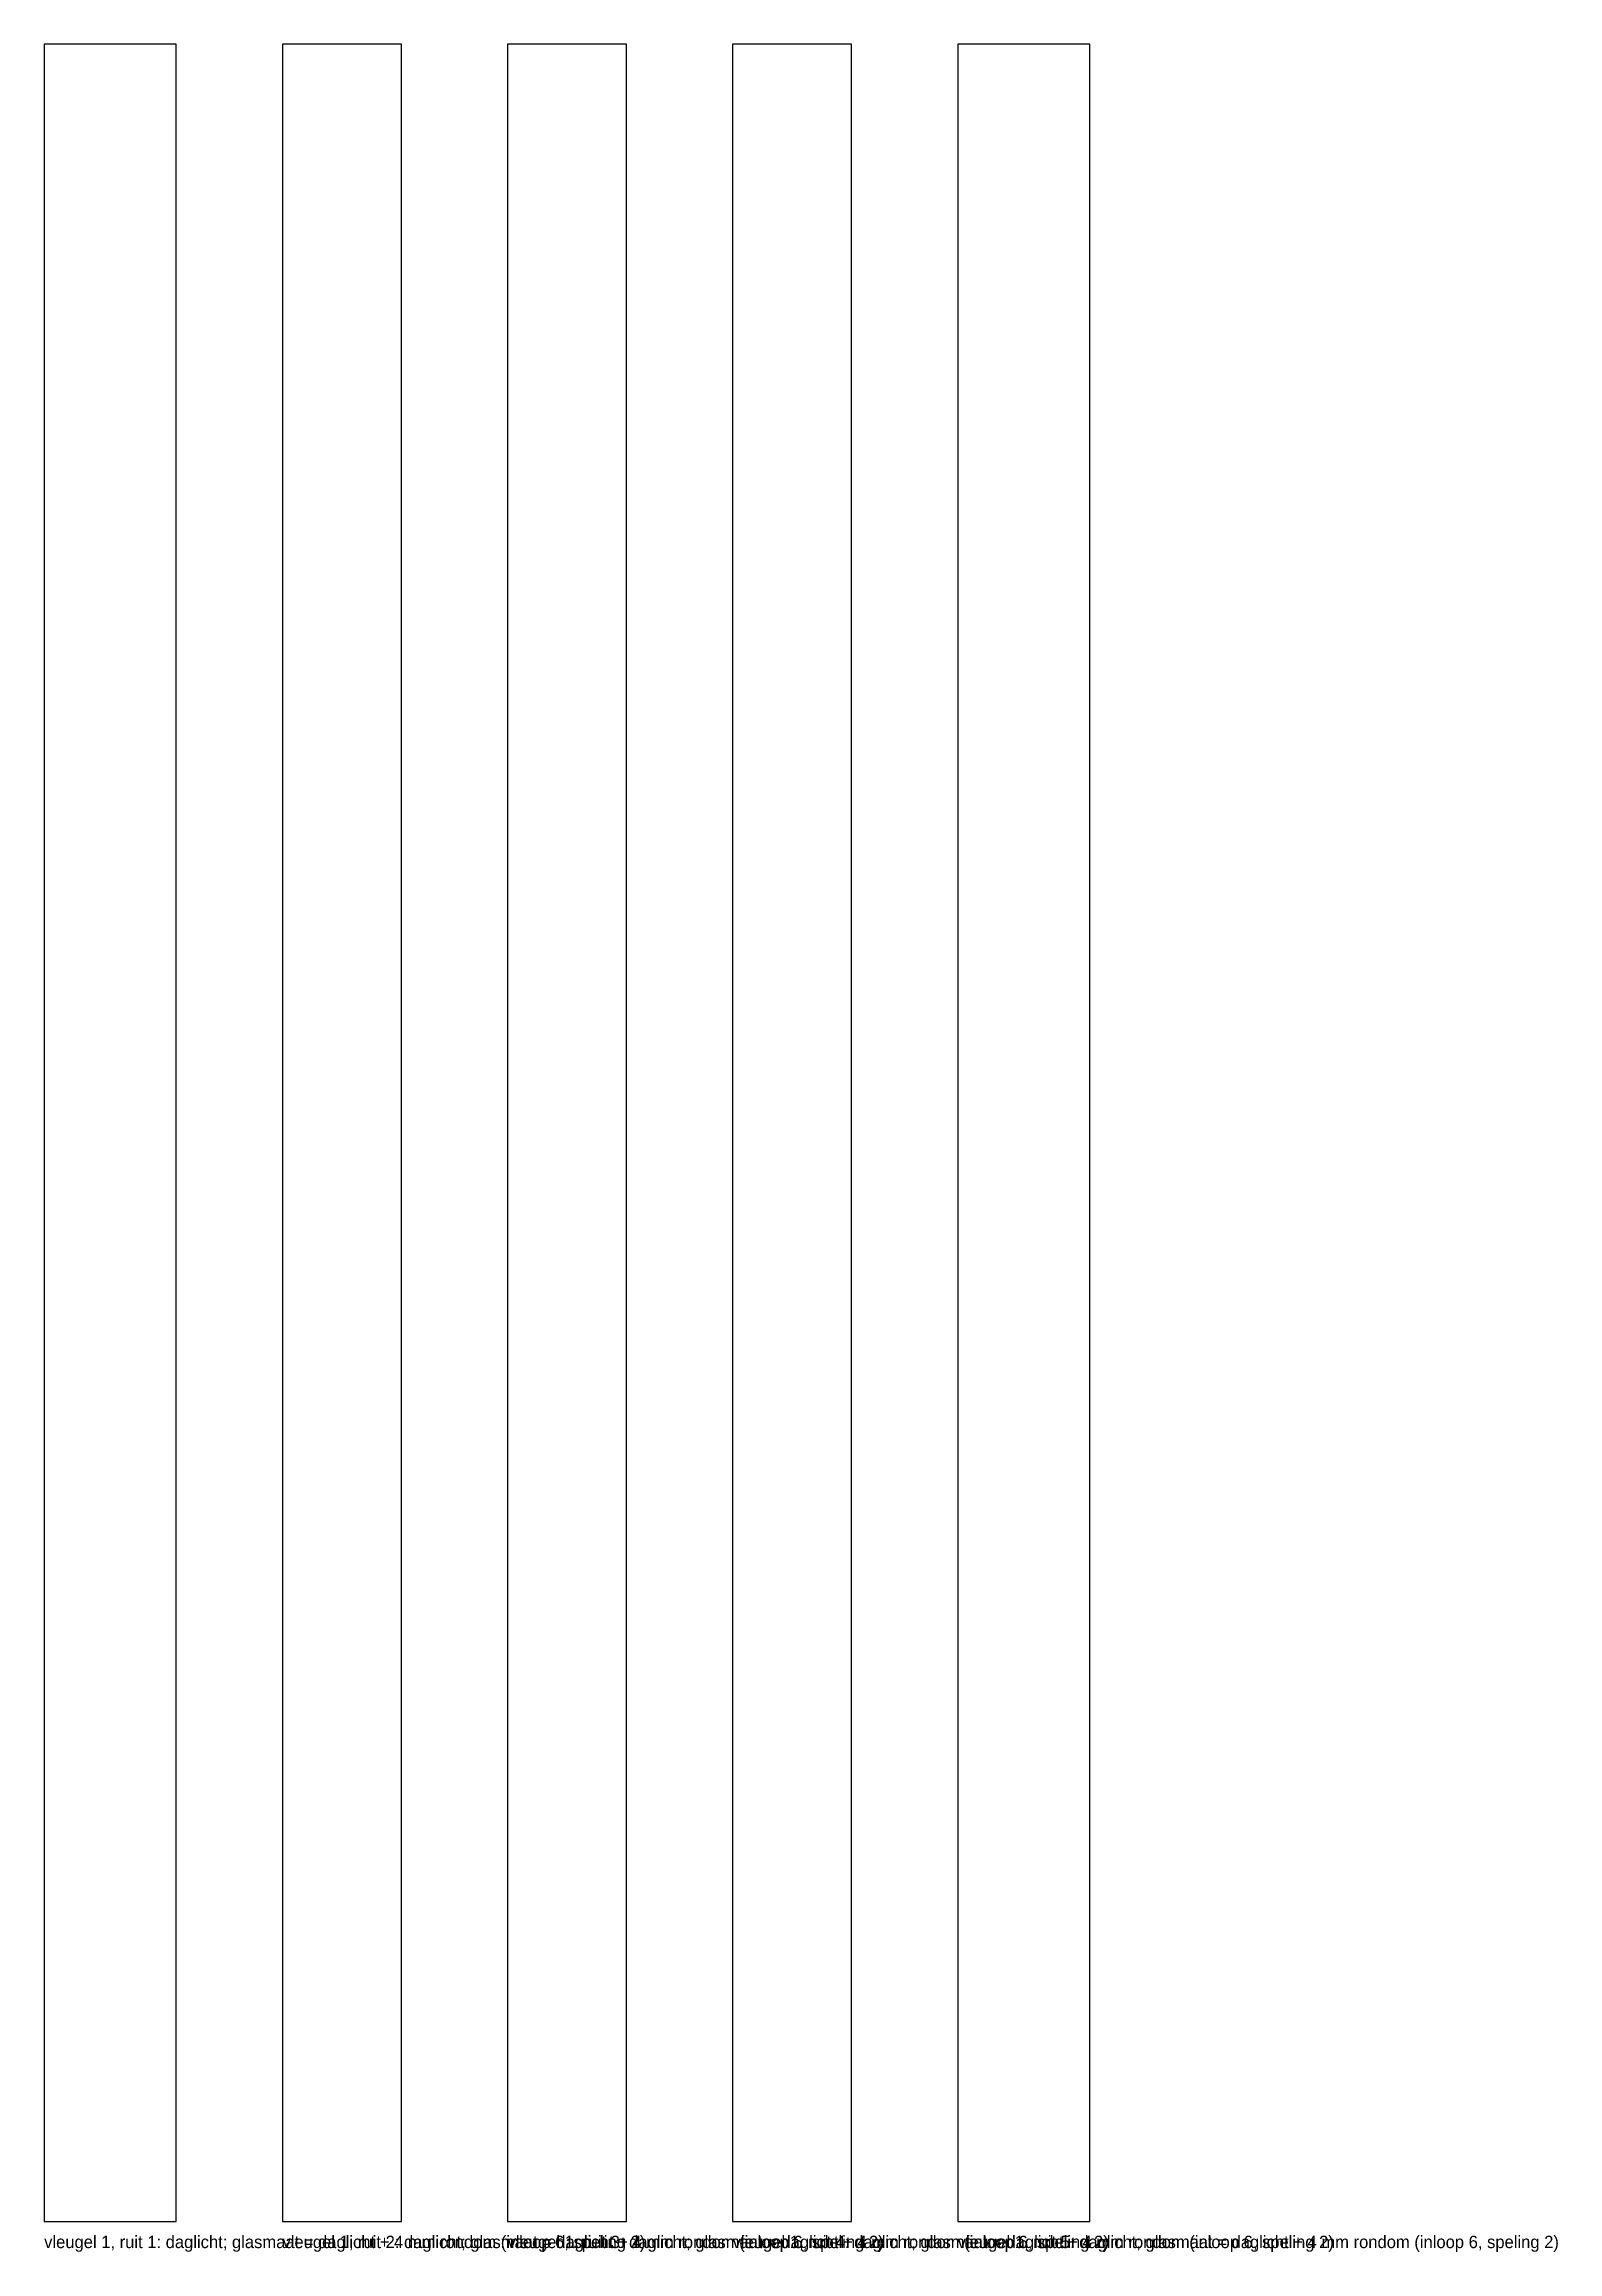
# Model space of a CAD drawing. Header units: millimetres. Extents: x 0 to 1711, y -34 to 2461.
import ezdxf

# ---------------------------------------------------------------- set-up
doc = ezdxf.new("R2010")
doc.units = ezdxf.units.MM

msp = doc.modelspace()

# ---------------------------------------------------------------- linework, layer by layer
at = {"layer": 'DAGLICHT'}
for p, q in [((149.4, 2461), (0, 2461)), ((0, 2461), (0, 0)), ((149.4, 0), (149.4, 2461)), ((403.8, 2461), (269.4, 2461)), ((269.4, 2461), (269.4, 0)), ((403.8, 0), (403.8, 2461)), ((658.2, 2461), (523.8, 2461)), ((523.8, 2461), (523.8, 0)), ((658.2, 0), (658.2, 2461)), ((912.6, 2461), (778.2, 2461)), ((778.2, 2461), (778.2, 0)), ((912.6, 0), (912.6, 2461)), ((1182, 2461), (1032.6, 2461)), ((1032.6, 2461), (1032.6, 0)), ((1182, 0), (1182, 2461)), ((0, 0), (149.4, 0)), ((269.4, 0), (403.8, 0)), ((523.8, 0), (658.2, 0)), ((778.2, 0), (912.6, 0)), ((1032.6, 0), (1182, 0))]:
    msp.add_line(p, q, dxfattribs=at)

# ---------------------------------------------------------------- texts
at = {"layer": 'TEKST'}
for s, p in [('vleugel 1, ruit 1: daglicht; glasmaat = daglicht + 4 mm rondom (inloop 6, speling 2)', (0, -30)), ('vleugel 1, ruit 2: daglicht; glasmaat = daglicht + 4 mm rondom (inloop 6, speling 2)', (269.4, -30)), ('vleugel 1, ruit 3: daglicht; glasmaat = daglicht + 4 mm rondom (inloop 6, speling 2)', (523.8, -30)), ('vleugel 1, ruit 4: daglicht; glasmaat = daglicht + 4 mm rondom (inloop 6, speling 2)', (778.2, -30)), ('vleugel 1, ruit 5: daglicht; glasmaat = daglicht + 4 mm rondom (inloop 6, speling 2)', (1032.6, -30))]:
    msp.add_text(s, height=14, dxfattribs=at).set_placement(p)

doc.saveas('drawing.dxf')
